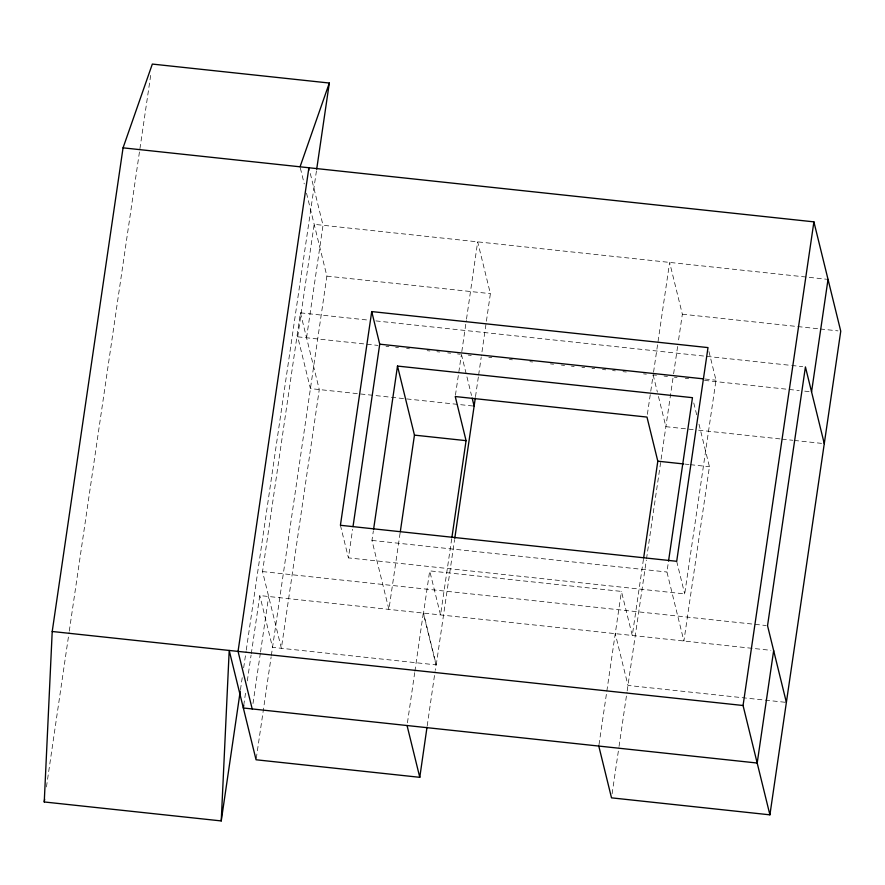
<?xml version="1.0" encoding="UTF-8"?>
<svg xmlns="http://www.w3.org/2000/svg" width="885" height="885" viewBox="0 0 885 885"><rect width="100%" height="100%" fill="white"/><g stroke="black" fill="none" stroke-linecap="round" stroke-linejoin="round"><path stroke-width="0.66" stroke-dasharray="4.42 3.32" d="M407.443 722.824L414.689 672.688M414.888 671.339L423.295 613.084L436.017 664.867L435.232 670.288M461.804 351.644L466.318 320.47M466.506 319.12L477.668 241.859L490.39 293.643L481.385 355.991M427.212 725.833L435.044 671.638M475.51 396.657L478.442 376.324M478.641 374.963L481.186 357.341M46.451 786.942L69.063 632.521M69.262 631.16L150.926 73.632M240.454 689.703L242.258 677.412M243.663 667.843L246.063 651.448M246.262 650.088L316.498 170.517M300.424 312.836L319.275 389.544L281.375 648.296L262.535 571.577L300.424 312.836L369.045 320.182M243.74 705.279L245.521 693.088M247.313 680.897L251.075 655.165M251.274 653.805L259.803 595.561L770.923 650.331M472.767 405.994L310.425 388.603L297.703 336.82L314.175 224.336L826.667 279.24M252.988 703.52L260.323 653.407M260.522 652.046L268.653 596.512M306.553 337.76L323.025 225.288L309.219 169.09M256.263 758.423L271.142 656.836M271.341 655.475L326.897 276.12L306.498 193.074M708.951 351.511L715.998 380.207L684.702 593.901L348.424 557.882L352.617 529.296M400.086 533.179L388.913 609.455L371.954 540.414L373.359 530.878M643.45 559.254L632.277 635.53L621.436 591.412L429.701 570.869L423.517 613.106L436.239 664.889L272.525 647.355L259.803 595.561M455.443 395.175L461.218 355.715M451.715 538.711L440.542 614.986L429.701 570.869M436.239 664.889L454.591 539.596M598.99 744.716L621.436 591.412M647.378 414.357L650.563 392.586M650.763 391.225L653.152 374.897L656.482 375.251M653.55 372.187L669.624 262.425L682.346 314.208L678.175 342.661M612.099 793.79L618.847 747.736M619.046 746.387L626.978 692.203M627.177 690.853L646.327 560.139M646.526 558.778L673.419 375.185M673.618 373.835L677.976 344.022M698.995 424.225L709.427 466.716L683.895 641.061L666.936 572.009L668.33 562.473M326.897 276.12L490.39 293.643M682.346 314.208L818.902 328.833M820.262 328.977L838.018 330.879M375.904 320.912L790.338 365.317M791.71 365.461L802.684 366.644M705.024 379.023L715.998 380.207M297.703 336.82L377.917 345.404M386.037 346.278L388.891 346.588M395.639 347.307L398.493 347.617M406.602 348.48L409.478 348.79M427.156 350.681L429.9 350.98M436.924 351.732L439.668 352.031M447.71 352.883L450.642 353.203M457.501 353.934L460.255 354.232M468.265 355.084L471.229 355.405M488.808 357.286L491.817 357.617M509.351 359.487L512.393 359.819M529.894 361.688L532.637 361.987M550.437 363.89L553.567 364.233M561.389 365.062L564.541 365.405M571.4 366.136L574.155 366.434M581.932 367.264L584.675 367.563M591.988 368.348L594.731 368.636M602.475 369.465L605.716 369.819M612.575 370.549L615.318 370.848M623.018 371.667L626.292 372.021M643.561 373.868L646.304 374.167M664.082 376.07L667.467 376.435M674.326 377.165L677.069 377.464M685.311 378.337L688.652 378.703M704.515 380.395L799.266 390.55M804.697 391.137L810.195 391.723M693.187 429.612L665.874 426.681L657.721 393.482M698.641 430.187L780.581 438.971M781.942 439.115L792.871 440.287M794.232 440.431L821.545 443.363M684.979 464.094L689.05 464.536M690.411 464.68L709.427 466.716M371.954 540.414L666.936 572.009M262.535 571.577L766.167 625.54M785.017 702.259L627.974 685.433L615.252 633.649M693.774 402.985L696.716 414.932M653.152 374.897L657.389 392.155M676.693 561.3L684.702 593.901M461.417 354.354L471.528 395.518M300.369 168.117L304.241 183.881M340.415 525.281L348.424 557.882"/><path stroke-width="1.33" d="M240.255 691.074L221.239 820.926L44.25 801.965L52.215 631.492L123.059 147.839L152.331 64.074L329.32 83.035L316.697 169.146M221.239 820.926L229.204 650.453L256.064 759.772L419.778 777.318L427.012 727.182M454.79 538.235L475.311 398.007M44.25 801.965L44.648 799.232M308.898 167.752L238.054 651.393L252.192 708.94M243.74 705.279L243.342 707.989L757.195 763.036L773.656 650.619M371.722 311.575L340.415 525.281L676.693 561.3L708 347.595L371.722 311.575L379.731 344.176L353.015 526.575M373.558 529.518L397.498 366.069L692.468 397.675L668.529 561.112M400.285 531.819L414.457 435.121L397.498 366.069M451.914 537.35L466.074 440.653L455.244 396.535L646.979 417.078L657.809 461.185L643.649 557.893M598.791 746.066L611.513 797.85L769.906 814.831L743.057 705.5L813.901 221.858L123.059 147.839M811.556 391.867L828.028 279.394M769.906 814.831L840.75 331.178L813.901 221.858M300.048 166.8L329.32 83.035M379.731 344.176L703.652 378.88M414.457 435.121L466.074 440.653M657.809 461.185L683.618 463.95M52.215 631.492L743.057 705.5M824.278 443.651L805.427 366.932L767.538 625.684L786.378 702.402M472.181 398.173L474.139 406.138M407.056 725.523L419.778 777.318"/></g></svg>
